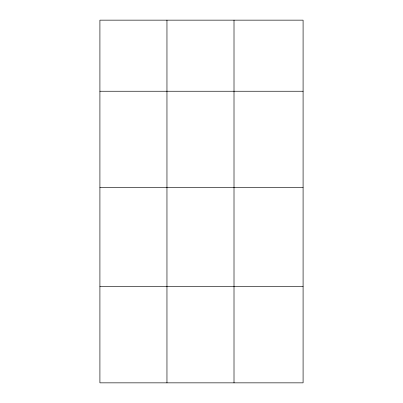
<?xml version="1.0" encoding="UTF-8"?>
<svg xmlns="http://www.w3.org/2000/svg" width="403" height="403" viewBox="0 0 403 403"><rect width="100%" height="100%" fill="white"/><g stroke="black" fill="none" stroke-linecap="round" stroke-linejoin="round"><path stroke-width="0.6" d="M303.091 187.476L303.091 20.15L99.909 20.15L99.909 382.85L303.091 382.85L303.091 187.476L99.909 187.476M99.909 91.244L303.091 91.244M99.909 286.619L303.091 286.619M234.007 20.15L234.007 382.85M166.958 20.15L166.958 382.85"/></g></svg>
